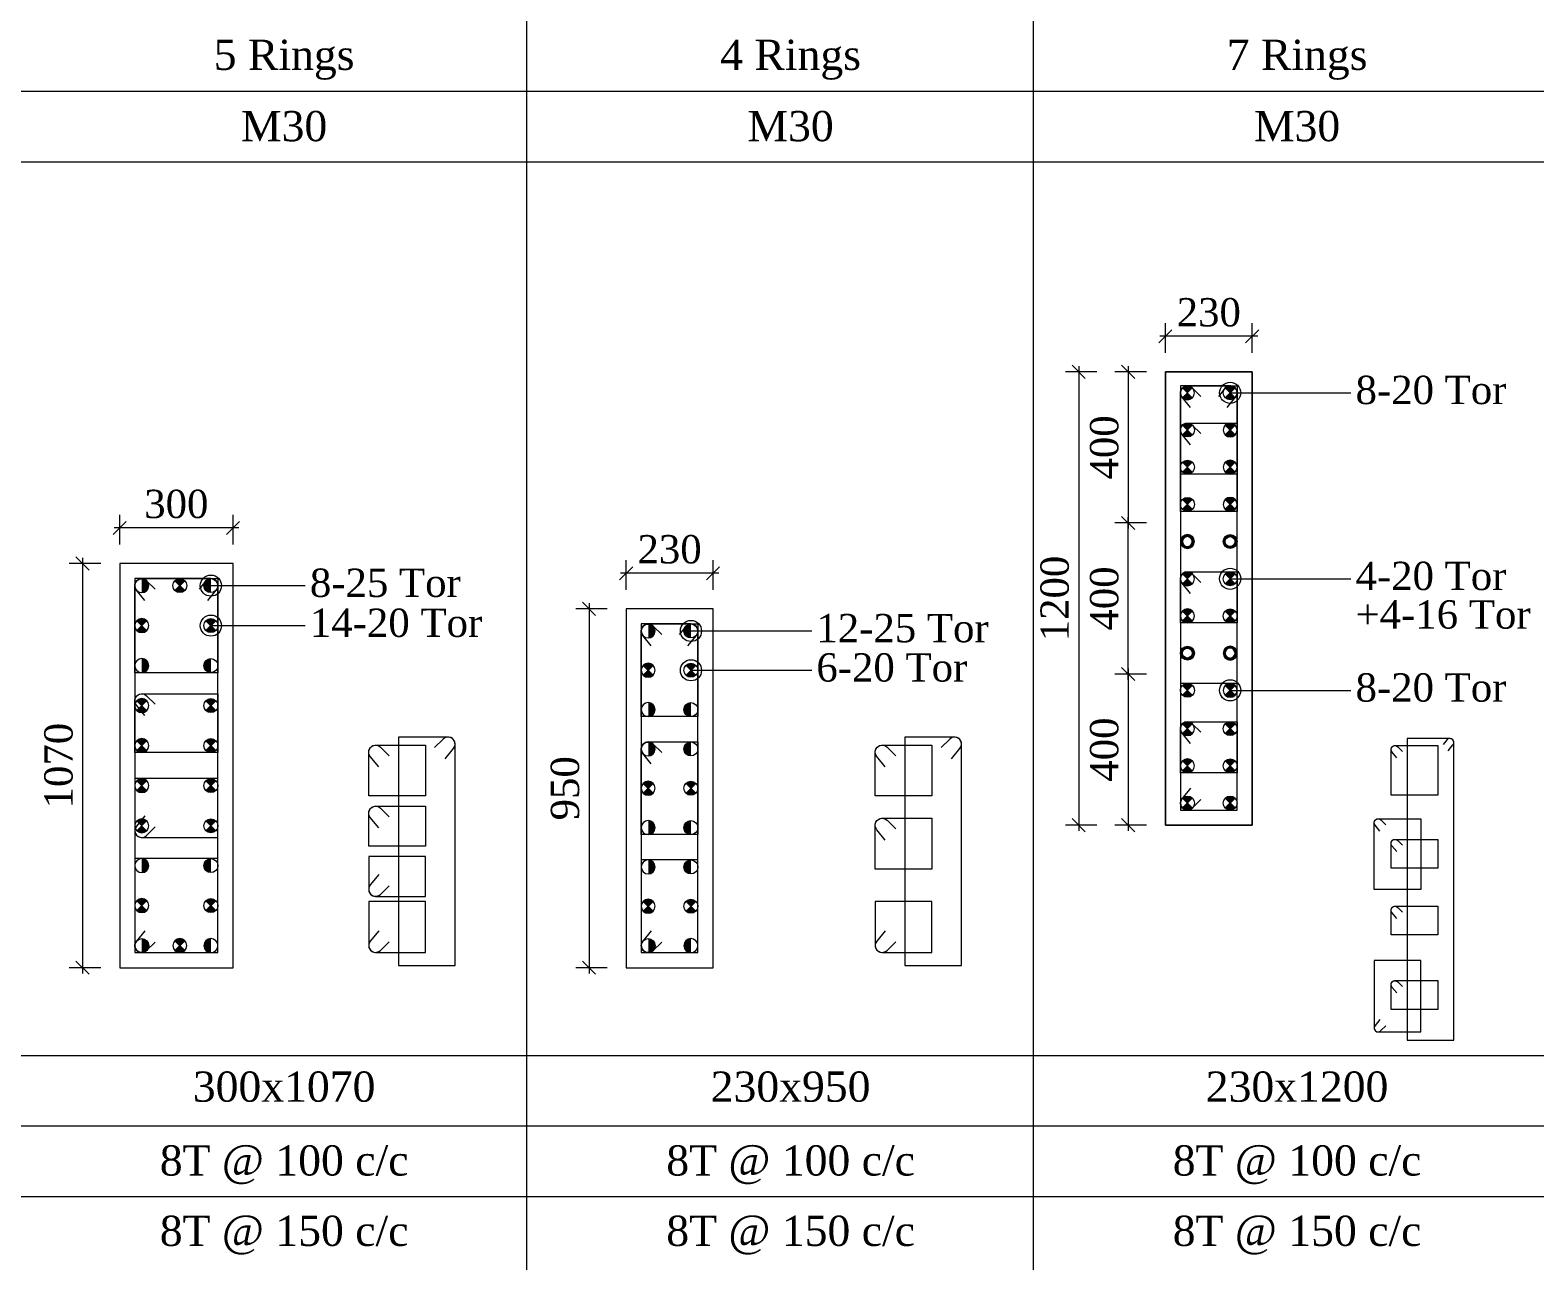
# Model space of a CAD drawing. Header units: metres. Extents: x 95882 to 260884, y 3603 to 81317.
# Drawn here: x 191392 to 195375, y 19697 to 22956 of the extents above; entities that cross this region are included whole.
import ezdxf
from ezdxf.enums import TextEntityAlignment as Align

# ---------------------------------------------------------------- set-up
doc = ezdxf.new("R2010")
doc.units = ezdxf.units.M
doc.header["$LTSCALE"] = 0.05
doc.header["$MEASUREMENT"] = 0
doc.header["$PDMODE"] = 34
doc.header["$PDSIZE"] = -2.5
doc.layers.get('0').update_dxf_attribs({"linetype": 'CONTINUOUS', "lineweight": 0})
doc.layers.get('DEFPOINTS').update_dxf_attribs({"linetype": 'CONTINUOUS'})
for name, color, linetype, lineweight in [('S-DIM-R', 7, 'CONTINUOUS', 9), ('S-SECTION', 5, 'CONTINUOUS', 5), ('S-SECTION MARK', 124, 'CONTINUOUS', 0), ('S-SHEET', 251, 'CONTINUOUS', 0), ('S-STEEL COL_DIA', 1, 'CONTINUOUS', 9), ('S-STEEL RING', 1, 'CONTINUOUS', 9), ('S-TEXT', 7, 'CONTINUOUS', 0), ('S-TEXT COL SIZE', 7, 'CONTINUOUS', 15), ('S-TEXT MIX', 1, 'CONTINUOUS', 15), ('S-TEXT RINGS', 7, 'CONTINUOUS', 15)]:
    doc.layers.add(name, color=color, linetype=linetype, lineweight=lineweight)
doc.styles.add('AAPL-ADRESS tahoma', font='tahoma.ttf')
doc.styles.add('S-ROMANS', font='times.ttf')
doc.styles.get("Standard").update_dxf_attribs({"font": 'times.ttf'})
doc.styles.add('TEXT', font='times.ttf')
doc.dimstyles.new('75mm', dxfattribs={"dimscale": 140, "dimtxt": 1, "dimasz": 0.35, "dimexe": 0.5, "dimexo": 1, "dimgap": 0.01, "dimtad": 0, "dimdec": 0, "dimzin": 12, "dimdsep": 46, "dimtxsty": 'AAPL-ADRESS tahoma', "dimblk": 'OBLIQUE', "dimcen": 0.35, "dimdle": 0.01, "dimse1": 1, "dimse2": 1, "dimclrd": 256, "dimclre": 256, "dimclrt": 256, "dimadec": 0, "dimazin": 3, "dimtfac": 1, "dimtdec": 0, "dimtmove": 1, "dimatfit": 3, "dimldrblk": 'DOTSMALL', "dimfxl": 1, "dimtolj": 1, "dimtzin": 0, "dimarcsym": 1})
doc.dimstyles.new('S_DIM', dxfattribs={"dimtxt": 75, "dimasz": 35, "dimexe": 35, "dimexo": 50, "dimgap": 25, "dimtad": 1, "dimdec": 0, "dimzin": 0, "dimdsep": 46, "dimtxsty": 'Standard', "dimblk": 'OBLIQUE', "dimcen": 0.09, "dimdle": 15, "dimclrd": 256, "dimclre": 256, "dimclrt": 256, "dimadec": 0, "dimazin": 0, "dimtfac": 1, "dimtdec": 0, "dimtofl": 0, "dimtmove": 0, "dimatfit": 3, "dimfxl": 1, "dimtolj": 1, "dimtzin": 0, "dimlwd": -1, "dimlwe": -1, "dimarcsym": 0})

# ---------------------------------------------------------------- blocks, each defined once
blk = doc.blocks.new('_Oblique')
at = {"color": 0, "linetype": 'ByBlock', "lineweight": -2}
blk.add_line((-0.5, -0.5), (0.5, 0.5), dxfattribs=at)
blk = doc.blocks.new('*D496')
at = {"layer": 'DEFPOINTS', "color": 0, "transparency": 16777216}
for p in [(192969.6, 21423.4, -0.1), (192871.3, 20473.4), (192969.6, 20473.4, -0.1)]:
    blk.add_point(p, dxfattribs=at)
at = {"layer": 'S-DIM-R', "transparency": 16777216}
for p, q in [((192871.3, 21438.4), (192871.3, 20458.4)), ((192919.6, 21423.4), (192836.3, 21423.4)), ((192919.6, 20473.4), (192836.3, 20473.4))]:
    blk.add_line(p, q, dxfattribs=at)
at = {"layer": 'S-DIM-R', "transparency": 16777216, "xscale": 35, "yscale": 35, "zscale": 35}
for p, rotation in [((192871.3, 21423.4), 90), ((192871.3, 20473.4), 270)]:
    blk.add_blockref('_Oblique', p, dxfattribs=dict(at, rotation=rotation))
at = {"layer": 'S-DIM-R', "transparency": 16777216, "insert": (192808.1, 20948.4), "char_height": 75, "attachment_point": 5, "rotation": 90}
blk.add_mtext('\\A1;950', dxfattribs=at)
blk = doc.blocks.new('*D497')
at = {"layer": 'DEFPOINTS', "color": 0, "transparency": 16777216}
for p in [(192969.6, 21517.5), (192969.6, 21423.4, 0), (193199.6, 21423.4, 0)]:
    blk.add_point(p, dxfattribs=at)
at = {"layer": 'S-DIM-R', "transparency": 16777216}
for p, q in [((192969.6, 21473.4), (192969.6, 21552.5)), ((193199.6, 21473.4), (193199.6, 21552.5)), ((193214.6, 21517.5), (192954.6, 21517.5))]:
    blk.add_line(p, q, dxfattribs=at)
at = {"layer": 'S-DIM-R', "transparency": 16777216, "xscale": 35, "yscale": 35, "zscale": 35, "rotation": 180}
blk.add_blockref('_Oblique', (192969.6, 21517.5), dxfattribs=at)
at = {"layer": 'S-DIM-R', "transparency": 16777216, "xscale": 35, "yscale": 35, "zscale": 35}
blk.add_blockref('_Oblique', (193199.6, 21517.5), dxfattribs=at)
at = {"layer": 'S-DIM-R', "transparency": 16777216, "insert": (193084.6, 21580.7), "char_height": 75, "attachment_point": 5}
blk.add_mtext('\\A1;230', dxfattribs=at)
blk = doc.blocks.new('*U6')
at = {"layer": 'S-STEEL COL_DIA'}
h = blk.add_hatch(color=256, dxfattribs=at)
h.dxf.hatch_style = 1
h.paths.add_polyline_path([(0, 18.5, 0.414214), (-18.5, 0, 0.414214), (0, -18.5)])
at = {"layer": 'S-STEEL COL_DIA', "lineweight": 5}
blk.add_circle((0, 0), 18.5, dxfattribs=at)
blk = doc.blocks.new('*U4')
at = {"layer": 'S-STEEL COL_DIA'}
h = blk.add_hatch(color=256, dxfattribs=at)
h.dxf.hatch_style = 1
h.paths.add_polyline_path([(0, 0), (0, -18.5, 0.198912), (13, -13)])
h.paths.add_polyline_path([(0, 0), (-13, -13, 0.198912), (0, -18.5)])
h.paths.add_polyline_path([(0, 18.5, 0.198912), (-13, 13), (0, 0)])
h.paths.add_polyline_path([(13, 13, 0.198912), (0, 18.5), (0, 0)])
at = {"layer": 'S-STEEL COL_DIA', "lineweight": 5}
for p, q in [((-13, 13), (13, -13)), ((13, 13), (-13, -13))]:
    blk.add_line(p, q, dxfattribs=at)
blk.add_circle((0, 0), 18.5, dxfattribs=at)
blk = doc.blocks.new('*D498')
at = {"layer": 'DEFPOINTS', "color": 0, "transparency": 16777216}
for p in [(194396.8, 21250.8, -0.1), (194298.5, 20850.8), (194396.8, 20850.8, -0.1)]:
    blk.add_point(p, dxfattribs=at)
at = {"layer": 'S-DIM-R', "transparency": 16777216}
for p, q in [((194346.8, 21250.8), (194263.5, 21250.8)), ((194298.5, 21265.8), (194298.5, 20835.8)), ((194346.8, 20850.8), (194263.5, 20850.8))]:
    blk.add_line(p, q, dxfattribs=at)
at = {"layer": 'S-DIM-R', "transparency": 16777216, "xscale": 35, "yscale": 35, "zscale": 35}
for p, rotation in [((194298.5, 21250.8), 90), ((194298.5, 20850.8), 270)]:
    blk.add_blockref('_Oblique', p, dxfattribs=dict(at, rotation=rotation))
at = {"layer": 'S-DIM-R', "transparency": 16777216, "insert": (194235.4, 21050.8), "char_height": 75, "attachment_point": 5, "rotation": 90}
blk.add_mtext('\\A1;400', dxfattribs=at)
blk = doc.blocks.new('*D499')
at = {"layer": 'DEFPOINTS', "color": 0, "transparency": 16777216}
for p in [(194396.8, 22145), (194396.8, 22050.8, 0), (194626.8, 22050.8, 0)]:
    blk.add_point(p, dxfattribs=at)
at = {"layer": 'S-DIM-R', "transparency": 16777216}
for p, q in [((194396.8, 22100.8), (194396.8, 22180)), ((194626.8, 22100.8), (194626.8, 22180)), ((194641.8, 22145), (194381.8, 22145))]:
    blk.add_line(p, q, dxfattribs=at)
at = {"layer": 'S-DIM-R', "transparency": 16777216, "xscale": 35, "yscale": 35, "zscale": 35, "rotation": 180}
blk.add_blockref('_Oblique', (194396.8, 22145), dxfattribs=at)
at = {"layer": 'S-DIM-R', "transparency": 16777216, "xscale": 35, "yscale": 35, "zscale": 35}
blk.add_blockref('_Oblique', (194626.8, 22145), dxfattribs=at)
at = {"layer": 'S-DIM-R', "transparency": 16777216, "insert": (194511.8, 22208.1), "char_height": 75, "attachment_point": 5}
blk.add_mtext('\\A1;230', dxfattribs=at)
blk = doc.blocks.new('*U5')
at = {"layer": 'S-STEEL COL_DIA'}
h = blk.add_hatch(color=256, dxfattribs=at)
h.dxf.hatch_style = 1
h.paths.add_polyline_path([(-18.5, 0, 1), (18.5, 0, 1)])
h.paths.add_polyline_path([(13, 0, -1), (-13, 0, -1)], flags=16)
at = {"layer": 'S-STEEL COL_DIA', "lineweight": 5}
for radius in [18.5, 13]:
    blk.add_circle((0, 0), radius, dxfattribs=at)
blk = doc.blocks.new('*D506')
at = {"layer": 'DEFPOINTS', "color": 0, "transparency": 16777216}
for p in [(194265.6, 22050.8, -0.1), (194167.4, 20850.8), (194265.6, 20850.8, -0.1)]:
    blk.add_point(p, dxfattribs=at)
at = {"layer": 'S-DIM-R', "transparency": 16777216}
for p, q in [((194215.6, 22050.8), (194132.4, 22050.8)), ((194167.4, 22065.8), (194167.4, 20835.8)), ((194215.6, 20850.8), (194132.4, 20850.8))]:
    blk.add_line(p, q, dxfattribs=at)
at = {"layer": 'S-DIM-R', "transparency": 16777216, "xscale": 35, "yscale": 35, "zscale": 35}
for p, rotation in [((194167.4, 22050.8), 90), ((194167.4, 20850.8), 270)]:
    blk.add_blockref('_Oblique', p, dxfattribs=dict(at, rotation=rotation))
at = {"layer": 'S-DIM-R', "transparency": 16777216, "insert": (194104.2, 21450.8), "char_height": 75, "attachment_point": 5, "rotation": 90}
blk.add_mtext('\\A1;1200', dxfattribs=at)
blk = doc.blocks.new('*D507')
at = {"layer": 'DEFPOINTS', "color": 0, "transparency": 16777216}
for p in [(194298.5, 21650.8), (194396.8, 21650.8, -0.1), (194396.8, 21250.8, -0.1)]:
    blk.add_point(p, dxfattribs=at)
at = {"layer": 'S-DIM-R', "transparency": 16777216}
for p, q in [((194346.8, 21650.8), (194263.5, 21650.8)), ((194298.5, 21235.8), (194298.5, 21665.8)), ((194346.8, 21250.8), (194263.5, 21250.8))]:
    blk.add_line(p, q, dxfattribs=at)
at = {"layer": 'S-DIM-R', "transparency": 16777216, "xscale": 35, "yscale": 35, "zscale": 35}
for p, rotation in [((194298.5, 21650.8), 90), ((194298.5, 21250.8), 270)]:
    blk.add_blockref('_Oblique', p, dxfattribs=dict(at, rotation=rotation))
at = {"layer": 'S-DIM-R', "transparency": 16777216, "insert": (194235.4, 21450.8), "char_height": 75, "attachment_point": 5, "rotation": 90}
blk.add_mtext('\\A1;400', dxfattribs=at)
blk = doc.blocks.new('*D508')
at = {"layer": 'DEFPOINTS', "color": 0, "transparency": 16777216}
for p in [(194396.8, 22050.8, -0.1), (194298.5, 21650.8), (194396.8, 21650.8, -0.1)]:
    blk.add_point(p, dxfattribs=at)
at = {"layer": 'S-DIM-R', "transparency": 16777216}
for p, q in [((194346.8, 22050.8), (194263.5, 22050.8)), ((194298.5, 22065.8), (194298.5, 21635.8)), ((194346.8, 21650.8), (194263.5, 21650.8))]:
    blk.add_line(p, q, dxfattribs=at)
at = {"layer": 'S-DIM-R', "transparency": 16777216, "xscale": 35, "yscale": 35, "zscale": 35}
for p, rotation in [((194298.5, 22050.8), 90), ((194298.5, 21650.8), 270)]:
    blk.add_blockref('_Oblique', p, dxfattribs=dict(at, rotation=rotation))
at = {"layer": 'S-DIM-R', "transparency": 16777216, "insert": (194235.4, 21850.8), "char_height": 75, "attachment_point": 5, "rotation": 90}
blk.add_mtext('\\A1;400', dxfattribs=at)
blk = doc.blocks.new('*D505')
at = {"layer": 'DEFPOINTS', "color": 0, "transparency": 16777216}
for p in [(191629, 21637.5), (191629, 21543.4, 0), (191929, 21543.4, 0)]:
    blk.add_point(p, dxfattribs=at)
at = {"layer": 'S-DIM-R', "transparency": 16777216}
for p, q in [((191629, 21593.4), (191629, 21672.5)), ((191929, 21593.4), (191929, 21672.5)), ((191944, 21637.5), (191614, 21637.5))]:
    blk.add_line(p, q, dxfattribs=at)
at = {"layer": 'S-DIM-R', "transparency": 16777216, "xscale": 35, "yscale": 35, "zscale": 35, "rotation": 180}
blk.add_blockref('_Oblique', (191629, 21637.5), dxfattribs=at)
at = {"layer": 'S-DIM-R', "transparency": 16777216, "xscale": 35, "yscale": 35, "zscale": 35}
blk.add_blockref('_Oblique', (191929, 21637.5), dxfattribs=at)
at = {"layer": 'S-DIM-R', "transparency": 16777216, "insert": (191779, 21700.7), "char_height": 75, "attachment_point": 5}
blk.add_mtext('\\A1;300', dxfattribs=at)
blk = doc.blocks.new('*D511')
at = {"layer": 'DEFPOINTS', "color": 0, "transparency": 16777216}
for p in [(191629, 21543.4, -0.1), (191530.7, 20473.4), (191629, 20473.4, -0.1)]:
    blk.add_point(p, dxfattribs=at)
at = {"layer": 'S-DIM-R', "transparency": 16777216}
for p, q in [((191530.7, 21558.4), (191530.7, 20458.4)), ((191579, 21543.4), (191495.7, 21543.4)), ((191579, 20473.4), (191495.7, 20473.4))]:
    blk.add_line(p, q, dxfattribs=at)
at = {"layer": 'S-DIM-R', "transparency": 16777216, "xscale": 35, "yscale": 35, "zscale": 35}
for p, rotation in [((191530.7, 21543.4), 90), ((191530.7, 20473.4), 270)]:
    blk.add_blockref('_Oblique', p, dxfattribs=dict(at, rotation=rotation))
at = {"layer": 'S-DIM-R', "transparency": 16777216, "insert": (191467.5, 21008.4), "char_height": 75, "attachment_point": 5, "rotation": 90}
blk.add_mtext('\\A1;1070', dxfattribs=at)

msp = doc.modelspace()

# ---------------------------------------------------------------- linework, layer by layer
at = {"layer": 'S-SECTION'}
for points, elevation in [([(194396.8, 20850.8), (194626.8, 20850.8), (194626.8, 22050.8), (194396.8, 22050.8)], 0.2), ([(194396.8, 20850.8), (194626.8, 20850.8), (194626.8, 22050.8), (194396.8, 22050.8)], 0.2), ([(194626.8, 20850.8), (194396.8, 20850.8), (194396.8, 22050.8), (194626.8, 22050.8)], 0.2), ([(191629, 20473.4), (191929, 20473.4), (191929, 21543.4), (191629, 21543.4)], 0.1), ([(192969.6, 20473.4), (193199.6, 20473.4), (193199.6, 21423.4), (192969.6, 21423.4)], 0.2)]:
    msp.add_lwpolyline(points, close=True, dxfattribs=dict(at, elevation=elevation))
at = {"layer": 'S-SHEET'}
for p, q in [((192706.1, 49003.5, 0.2), (192706.1, 9408.8, 0.2)), ((192706.1, 49003.5, 0.2), (192706.1, 9408.8, 0.2)), ((192706.1, 49003.5, 0.2), (192706.1, 9408.8, 0.2)), ((192706.1, 49003.5, 0.2), (192706.1, 9408.8, 0.2)), ((192706.1, 49003.5, 0.3), (192706.1, 9408.8, 0.2)), ((192706.1, 49003.5, 0.3), (192706.1, 9408.8, 0.2)), ((192706.1, 49003.5, 0.3), (192706.1, 9408.8, 0.2)), ((192706.1, 49003.5, 0.3), (192706.1, 9408.8, 0.2)), ((192706.1, 49003.5, 0.3), (192706.1, 9408.8, 0.2)), ((192706.1, 49003.5, 0.3), (192706.1, 9408.8, 0.2)), ((192706.1, 49003.5, 0.3), (192706.1, 9408.8, 0.2)), ((192706.1, 49003.5, 0.3), (192706.1, 9408.8, 0.2)), ((192706.1, 49003.5, 0.3), (192706.1, 9408.8, 0.2)), ((192706.1, 49003.5, 0.3), (192706.1, 9408.8, 0.2)), ((192706.1, 49003.5, 0.3), (192706.1, 9408.8, 0.2)), ((194046.7, 49003.5, 0.3), (194046.7, 9408.8, 0.2)), ((194046.7, 49003.5, 0.3), (194046.7, 9408.8, 0.2)), ((194046.7, 49003.5, 0.3), (194046.7, 9408.8, 0.2)), ((194046.7, 49003.5, 0.3), (194046.7, 9408.8, 0.2)), ((194046.7, 49003.5, 0.4), (194046.7, 9408.8, 0.3)), ((194046.7, 49003.5, 0.4), (194046.7, 9408.8, 0.3)), ((194046.7, 49003.5, 0.4), (194046.7, 9408.8, 0.3)), ((194046.7, 49003.5, 0.4), (194046.7, 9408.8, 0.3)), ((194046.7, 49003.5, 0.4), (194046.7, 9408.8, 0.3)), ((194046.7, 49003.5, 0.4), (194046.7, 9408.8, 0.3)), ((194046.7, 49003.5, 0.4), (194046.7, 9408.8, 0.3)), ((194046.7, 49003.5, 0.4), (194046.7, 9408.8, 0.3)), ((194046.7, 49003.5, 0.4), (194046.7, 9408.8, 0.3)), ((194046.7, 49003.5, 0.4), (194046.7, 9408.8, 0.3)), ((194046.7, 49003.5, 0.4), (194046.7, 9408.8, 0.3)), ((177084.5, 22793.6, 0), (198068.5, 22793.6, -0.1)), ((177084.5, 22607, 0), (198068.5, 22607, 0)), ((177084.5, 22607, 0), (198068.5, 22607, -0.1)), ((177084.5, 20240.5, 0), (198068.5, 20240.5, 0)), ((177084.5, 20054.4, 0), (198068.5, 20054.4, 0)), ((177084.5, 20054.4, 0), (198068.5, 20054.4, 0)), ((177084.5, 19867.3, 0), (198068.5, 19867.3, 0))]:
    msp.add_line(p, q, dxfattribs=at)
at = {"layer": 'S-STEEL RING'}
for points, elevation in [([(194560.1, 21956.3), (194582.6, 21983.7, 0.633211), (194568.3, 22013.9), (194436.8, 22013.9), (194436.8, 20890.8), (194586.8, 20890.8), (194586.8, 21995.4, 0.666768), (194555.3, 22008.5), (194537.5, 21985.9)], 0.2), ([(191862.4, 21445.9), (191884.8, 21473.2, 0.633211), (191870.5, 21503.4), (191669, 21503.4), (191669, 20513.4), (191889, 20513.4), (191889, 21484.9, 0.666768), (191857.5, 21498), (191839.7, 21475.4)], 0), ([(193133, 21325.9), (193155.4, 21353.2, 0.633211), (193141.1, 21383.4), (193009.6, 21383.4), (193009.6, 20513.4), (193159.6, 20513.4), (193159.6, 21364.9, 0.666768), (193128.1, 21378), (193110.3, 21355.4)], 0.2), ([(192490.2, 21026.5), (192512.6, 21053.9, 0.633211), (192498.4, 21084), (192366.8, 21084), (192366.8, 20479.3), (192516.8, 20479.3), (192516.8, 21065.6, 0.666768), (192485.4, 21078.7), (192462.5, 21056)], 0.1), ([(192490.2, 21026.5), (192512.6, 21053.9, 0.633211), (192498.4, 21084), (192366.8, 21084), (192366.8, 20479.3), (192516.8, 20479.3), (192516.8, 21065.6, 0.666768), (192485.4, 21078.7), (192462.5, 21056)], 0.2), ([(193830.8, 21026.5), (193853.2, 21053.9, 0.633211), (193839, 21084), (193707.4, 21084), (193707.4, 20479.3), (193857.4, 20479.3), (193857.4, 21065.6, 0.666768), (193826, 21078.7), (193803.1, 21056)], 0.3), ([(193830.8, 21026.5), (193853.2, 21053.9, 0.633211), (193839, 21084), (193707.4, 21084), (193707.4, 20479.3), (193857.4, 20479.3), (193857.4, 21065.6, 0.666768), (193826, 21078.7), (193803.1, 21056)], 0.4), ([(195145.3, 21047.7), (195157.9, 21063.1, 0.633211), (195149.9, 21080.1), (195036.5, 21080.1), (195036.5, 20281.3), (195160.3, 20281.3), (195160.3, 21069.7, 0.666768), (195142.6, 21077.1), (195132.6, 21064.3)], 0), ([(195145.3, 21047.7), (195157.9, 21063.1, 0.633211), (195149.9, 21080.1), (195036.5, 21080.1), (195036.5, 20281.3), (195160.3, 20281.3), (195160.3, 21069.7, 0.666768), (195142.6, 21077.1), (195132.6, 21064.3)], 0)]:
    msp.add_lwpolyline(points, format="xyb", dxfattribs=dict(at, elevation=elevation))
at = {"layer": 'S-STEEL RING', "color": 4}
for points, elevation in [([(194463.4, 21956.3), (194441, 21983.7, -0.633211), (194455.2, 22013.9), (194586.8, 22013.9), (194586.8, 21681.6), (194436.8, 21681.6), (194436.8, 21995.4, -0.666768), (194468.2, 22008.5), (194491, 21985.9)], 0.2), ([(194463.4, 20948.3), (194441, 20920.9, 0.633211), (194455.2, 20890.8), (194586.8, 20890.8), (194586.8, 21226.2), (194436.8, 21226.2), (194436.8, 20909.2, 0.666768), (194468.2, 20896.1), (194491, 20918.8)], 0.1), ([(194964.5, 20835.1), (194951.9, 20850.5, -0.633211), (194959.9, 20867.5), (195073.3, 20867.5), (195073.3, 20680.6), (194949.6, 20680.6), (194949.6, 20857.1, -0.666768), (194967.2, 20864.5), (194980.1, 20851.7)], 0.1), ([(194964.5, 20336), (194951.9, 20320.6, 0.633211), (194959.9, 20303.6), (195073.3, 20303.6), (195073.3, 20492.3), (194949.6, 20492.3), (194949.6, 20314, 0.666768), (194967.2, 20306.7), (194980.1, 20319.4)], 0)]:
    msp.add_lwpolyline(points, format="xyb", dxfattribs=dict(at, elevation=elevation))
at = {"layer": 'S-STEEL RING', "color": 3}
for points, elevation in [([(194463.4, 21857.9), (194441, 21885.2, -0.633211), (194455.2, 21915.4), (194586.8, 21915.4), (194586.8, 21780), (194436.8, 21780), (194436.8, 21896.9, -0.666768), (194468.2, 21910), (194491, 21887.4)], 0.2), ([(194463.4, 21464), (194441, 21491.4, -0.633211), (194455.2, 21521.5), (194586.8, 21521.5), (194586.8, 21386.2), (194436.8, 21386.2), (194436.8, 21503.1, -0.666768), (194468.2, 21516.2), (194491, 21493.5)], 0.2), ([(191695.6, 21445.9), (191673.2, 21473.2, -0.633211), (191687.4, 21503.4), (191889, 21503.4), (191889, 21254.4), (191669, 21254.4), (191669, 21484.9, -0.666768), (191700.4, 21498), (191723.3, 21475.4)], 0), ([(193036.2, 21325.9), (193013.8, 21353.2, -0.633211), (193028, 21383.4), (193159.6, 21383.4), (193159.6, 21138), (193009.6, 21138), (193009.6, 21364.9, -0.666768), (193041, 21378), (193063.9, 21355.4)], 0.2), ([(191695.6, 21141.2), (191673.2, 21168.5, -0.633211), (191687.4, 21198.7), (191889, 21198.7), (191889, 21042.9), (191669, 21042.9), (191669, 21180.2, -0.666768), (191700.4, 21193.3), (191723.3, 21170.7)], 0), ([(194463.4, 21067.1), (194441, 21094.5, -0.633211), (194455.2, 21124.6), (194586.8, 21124.6), (194586.8, 20989.3), (194436.8, 20989.3), (194436.8, 21106.2, -0.666768), (194468.2, 21119.3), (194491, 21096.6)], 0.2), ([(193036.2, 21013.4), (193013.8, 21040.8, -0.633211), (193028, 21071), (193159.6, 21071), (193159.6, 20825.6), (193009.6, 20825.6), (193009.6, 21052.5, -0.666768), (193041, 21065.6), (193063.9, 21043)], 0.2), ([(192314.7, 21005.2), (192292.3, 21032.5, -0.633211), (192306.6, 21062.7), (192438.1, 21062.7), (192438.1, 20928.2), (192288.1, 20928.2), (192288.1, 21044.2, -0.666768), (192319.5, 21057.3), (192342.4, 21034.7)], 0.1), ([(193655.3, 21005.2), (193632.9, 21032.5, -0.633211), (193647.1, 21062.7), (193778.7, 21062.7), (193778.7, 20928.2), (193628.7, 20928.2), (193628.7, 21044.2, -0.666768), (193660.1, 21057.3), (193683, 21034.7)], 0.3), ([(195009.1, 21029.2), (194996.5, 21044.6, -0.633211), (195004.5, 21061.5), (195117.9, 21061.5), (195117.9, 20929.9), (194994.2, 20929.9), (194994.2, 21051.1, -0.666768), (195011.8, 21058.5), (195024.7, 21045.8)], 0), ([(191695.6, 20875.6), (191673.2, 20848.2, 0.633211), (191687.4, 20818), (191889, 20818), (191889, 20973.9), (191669, 20973.9), (191669, 20836.5, 0.666768), (191700.4, 20823.4), (191723.3, 20846)], 0), ([(192314.7, 20843.5), (192292.3, 20870.9, -0.633211), (192306.6, 20901), (192438.1, 20901), (192438.1, 20795.1), (192288.1, 20795.1), (192288.1, 20882.6, -0.666768), (192319.5, 20895.7), (192342.4, 20873)], 0.1), ([(193655.3, 20811.4), (193632.9, 20838.8, -0.633211), (193647.1, 20868.9), (193778.7, 20868.9), (193778.7, 20734.4), (193628.7, 20734.4), (193628.7, 20850.5, -0.666768), (193660.1, 20863.6), (193683, 20840.9)], 0.3), ([(195009.1, 20780.8), (194996.5, 20796.2, -0.633211), (195004.5, 20813.2), (195117.9, 20813.2), (195117.9, 20737.1), (194994.2, 20737.1), (194994.2, 20802.8, -0.666768), (195011.8, 20810.2), (195024.7, 20797.4)], 0.1), ([(191695.6, 20570.9), (191673.2, 20543.5, 0.633211), (191687.4, 20513.4), (191889, 20513.4), (191889, 20762.3), (191669, 20762.3), (191669, 20531.8, 0.666768), (191700.4, 20518.7), (191723.3, 20541.4)], 0), ([(192314.7, 20719.8), (192292.3, 20692.4, 0.633211), (192306.6, 20662.3), (192438.1, 20662.3), (192438.1, 20768.2), (192288.1, 20768.2), (192288.1, 20680.7, 0.666768), (192319.5, 20667.6), (192342.4, 20690.3)], 0.1), ([(193036.2, 20570.9), (193013.8, 20543.5, 0.633211), (193028, 20513.4), (193159.6, 20513.4), (193159.6, 20758.8), (193009.6, 20758.8), (193009.6, 20531.8, 0.666768), (193041, 20518.7), (193063.9, 20541.4)], 0.2), ([(192314.7, 20571.4), (192292.3, 20544, 0.633211), (192306.6, 20513.9), (192438.1, 20513.9), (192438.1, 20648.3), (192288.1, 20648.3), (192288.1, 20532.3, 0.666768), (192319.5, 20519.2), (192342.4, 20541.9)], 0.1), ([(193655.3, 20571.4), (193632.9, 20544, 0.633211), (193647.1, 20513.9), (193778.7, 20513.9), (193778.7, 20648.3), (193628.7, 20648.3), (193628.7, 20532.3, 0.666768), (193660.1, 20519.2), (193683, 20541.9)], 0.3), ([(195009.1, 20603.8), (194996.5, 20619.2, -0.633211), (195004.5, 20636.1), (195117.9, 20636.1), (195117.9, 20560), (194994.2, 20560), (194994.2, 20625.7, -0.666768), (195011.8, 20633.1), (195024.7, 20620.4)], 0.1), ([(195009.1, 20406.8), (194996.5, 20422.2, -0.633211), (195004.5, 20439.1), (195117.9, 20439.1), (195117.9, 20363), (194994.2, 20363), (194994.2, 20428.7, -0.666768), (195011.8, 20436.1), (195024.7, 20423.4)], 0.1)]:
    msp.add_lwpolyline(points, format="xyb", dxfattribs=dict(at, elevation=elevation))

# ---------------------------------------------------------------- block references
at = {"layer": 'S-STEEL COL_DIA', "xscale": -1}
for name, p in [('*U4', (194455.2, 21995.4, 0.1)), ('*U5', (194455.2, 21601.6, 0.1)), ('*U4', (194455.2, 21503.1, 0.1)), ('*U6', (191687.4, 21484.9, 0)), ('*U4', (191687.4, 21379, 0)), ('*U4', (194455.2, 21404.6, 0.1)), ('*U6', (193028, 21364.9, 0.2)), ('*U6', (191687.4, 21273.1, 0)), ('*U4', (193028, 21260.8, 0.2)), ('*U4', (191687.4, 21167.2, 0)), ('*U6', (193028, 21156.6, 0.2)), ('*U4', (194455.2, 21106.2, 0.1)), ('*U4', (191687.4, 21061.3, 0)), ('*U6', (193028, 21052.5, 0.2)), ('*U4', (194455.2, 21007.7, 0.1)), ('*U4', (191687.4, 20955.4, 0)), ('*U4', (193028, 20948.4, 0.2)), ('*U4', (191687.4, 20849.1, 0)), ('*U6', (193028, 20844.2, 0.2)), ('*U6', (191687.4, 20743.6, 0)), ('*U6', (193028, 20740.1, 0.2)), ('*U4', (191687.4, 20637.7, 0)), ('*U4', (193028, 20636, 0.2))]:
    msp.add_blockref(name, p, dxfattribs=at)
at = {"layer": 'S-STEEL COL_DIA'}
for name, p in [('*U4', (194568.3, 21995.4, 0.1)), ('*U5', (194568.3, 21601.6, 0.1)), ('*U4', (194568.3, 21503.1, 0.1)), ('*U4', (191788.2, 21484.9, 0)), ('*U6', (191870.5, 21484.9, 0)), ('*U4', (191870.5, 21379, 0)), ('*U4', (194568.3, 21404.6, 0.1)), ('*U6', (193141.1, 21364.9, 0.2)), ('*U6', (191870.5, 21273.1, 0)), ('*U4', (193141.1, 21260.8, 0.2)), ('*U4', (191870.5, 21167.2, 0)), ('*U6', (193141.1, 21156.6, 0.2)), ('*U4', (194568.3, 21106.2, 0.1)), ('*U4', (191870.5, 21061.3, 0)), ('*U6', (193141.1, 21052.5, 0.2)), ('*U4', (194568.3, 21007.7, 0.1)), ('*U4', (191870.5, 20955.4, 0)), ('*U4', (193141.1, 20948.4, 0.2)), ('*U4', (194568.3, 20909.2, 0.1)), ('*U4', (191870.5, 20849.1, 0)), ('*U6', (193141.1, 20844.2, 0.2)), ('*U6', (191870.5, 20743.6, 0)), ('*U6', (193141.1, 20740.1, 0.2)), ('*U4', (191870.5, 20637.7, 0)), ('*U4', (193141.1, 20636, 0.2))]:
    msp.add_blockref(name, p, dxfattribs=at)
at = {"layer": 'S-STEEL COL_DIA', "rotation": 180}
for name, p in [('*U4', (194455.2, 21896.9, 0.1)), ('*U4', (194455.2, 21798.5, 0.1)), ('*U4', (194455.2, 21700, 0.1)), ('*U5', (194455.2, 21306.2, 0.1)), ('*U4', (194455.2, 21207.7, 0.1)), ('*U4', (194455.2, 20909.2, 0.1)), ('*U6', (191687.4, 20531.8, 0)), ('*U6', (193028, 20531.8, 0.2))]:
    msp.add_blockref(name, p, dxfattribs=at)
at = {"layer": 'S-STEEL COL_DIA', "xscale": -1, "rotation": 180}
for name, p in [('*U4', (194568.3, 21896.9, 0.1)), ('*U4', (194568.3, 21798.5, 0.1)), ('*U4', (194568.3, 21700, 0.1)), ('*U5', (194568.3, 21306.2, 0.1)), ('*U4', (194568.3, 21207.7, 0.1)), ('*U4', (191788.2, 20531.8, 0)), ('*U6', (191870.5, 20531.8, 0)), ('*U6', (193141.1, 20531.8, 0.2))]:
    msp.add_blockref(name, p, dxfattribs=at)

# ---------------------------------------------------------------- texts
at = {"layer": 'S-TEXT', "color": 7, "style": 'TEXT'}
for s, p in [('8-20 Tor ', (194900.2, 21965.5, 0.1)), ('4-20 Tor ', (194900.2, 21473.2, 0.1)), ('8-25 Tor ', (192132.5, 21455, 0)), ('+4-16 Tor ', (194900.2, 21371.1, 0.1)), ('14-20 Tor ', (192132.5, 21349.1, 0)), ('12-25 Tor ', (193473.1, 21335, 0.2)), ('6-20 Tor ', (193473.1, 21230.9, 0.2)), ('8-20 Tor ', (194900.2, 21177.8, 0.1))]:
    msp.add_text(s, height=75, dxfattribs=at).set_placement(p)
at = {"layer": 'S-TEXT COL SIZE', "color": 6, "style": 'S-ROMANS'}
msp.add_text('300x1070', height=80, dxfattribs=at).set_placement((192064.3, 20158.6, 0), align=Align.MIDDLE_CENTER)
at = {"layer": 'S-TEXT COL SIZE', "color": 5, "style": 'S-ROMANS'}
for s, p in [('230x950', (193404.9, 20158.6, 0.2)), ('230x1200', (194745.5, 20158.6, 0.2))]:
    msp.add_text(s, height=80, dxfattribs=at).set_placement(p, align=Align.MIDDLE_CENTER)
at = {"layer": 'S-TEXT MIX', "style": 'S-ROMANS'}
for p in [(192064.3, 22701.5, 0), (193404.9, 22701.5, 0.2), (194745.5, 22701.5, 0.2)]:
    msp.add_text('M30', height=80, dxfattribs=at).set_placement(p, align=Align.MIDDLE_CENTER)
at = {"layer": 'S-TEXT RINGS', "style": 'S-ROMANS'}
for s, p in [('5 Rings', (192064.3, 22890.3, 0)), ('4 Rings', (193404.9, 22890.3, 0.2)), ('7 Rings', (194745.5, 22890.3, 0.2)), ('8T @ 100 c/c', (192064.3, 19963.1, 0)), ('8T @ 100 c/c', (193404.9, 19963.1, 0.2)), ('8T @ 100 c/c', (194745.5, 19963.1, 0.2)), ('8T @ 150 c/c', (192064.3, 19776.8, 0)), ('8T @ 150 c/c', (193404.9, 19776.8, 0.2)), ('8T @ 150 c/c', (194745.5, 19776.8, 0.2))]:
    msp.add_text(s, height=80, dxfattribs=at).set_placement(p, align=Align.MIDDLE_CENTER)

# ---------------------------------------------------------------- dimensions: what is measured, and where the dimension line sits
at = {"layer": 'S-DIM-R'}
for base, p1, p2, picture, middle in [((194396.8, 22145, 0.2), (194626.8, 22050.8, 0.2), (194396.8, 22050.8, 0.2), '*D499', (194511.8, 22208.1, 0.2)), ((191629, 21637.5, 0.1), (191929, 21543.4, 0.1), (191629, 21543.4, 0.1), '*D505', (191779, 21700.7, 0.1)), ((192969.6, 21517.5, 0.2), (193199.6, 21423.4, 0.2), (192969.6, 21423.4, 0.2), '*D497', (193084.6, 21580.7, 0.2))]:
    dim = msp.add_linear_dim(base=base, p1=p1, p2=p2, dimstyle='S_DIM', dxfattribs=at)
    dim.commit()
    dim.dimension.update_dxf_attribs({"geometry": picture, "text_midpoint": middle})
for base, p1, p2, angle, picture, middle in [((194167.4, 20850.8, 0.2), (194265.6, 22050.8, 0.2), (194265.6, 20850.8, 0.2), 90, '*D506', (194104.2, 21450.8, 0.2)), ((194298.5, 21650.8, 0.2), (194396.8, 22050.8, 0.2), (194396.8, 21650.8, 0.2), 90, '*D508', (194235.4, 21850.8, 0.2)), ((194298.5, 21650.8, 0.2), (194396.8, 21250.8, 0.2), (194396.8, 21650.8, 0.2), 270, '*D507', (194235.4, 21450.8, 0.2)), ((191530.7, 20473.4, 0.1), (191629, 21543.4, 0.1), (191629, 20473.4, 0.1), 90, '*D511', (191467.5, 21008.4, 0.1)), ((192871.3, 20473.4, 0.3), (192969.6, 21423.4, 0.2), (192969.6, 20473.4, 0.2), 90, '*D496', (192808.1, 20948.4, 0.3)), ((194298.5, 20850.8, 0.2), (194396.8, 21250.8, 0.2), (194396.8, 20850.8, 0.2), 90, '*D498', (194235.4, 21050.8, 0.2))]:
    dim = msp.add_linear_dim(base=base, p1=p1, p2=p2, angle=angle, dimstyle='S_DIM', dxfattribs=at)
    dim.commit()
    dim.dimension.update_dxf_attribs({"geometry": picture, "text_midpoint": middle})

# ---------------------------------------------------------------- leaders
at = {"layer": 'S-SECTION MARK', "linetype": 'ByBlock'}
for points in [[(194568.3, 21995.4, 0.2), (194888, 21995.4, 0.2)], [(191870.5, 21484.9, 0.1), (192120.2, 21484.9, 0.1)], [(194568.3, 21503.1, 0.2), (194888, 21503.1, 0.2)], [(191870.5, 21379, 0), (192120.2, 21379, 0)], [(193141.1, 21364.9, 0.2), (193460.8, 21364.9, 0.2)], [(193141.1, 21260.8, 0.2), (193460.8, 21260.8, 0.2)], [(194568.3, 21207.7, 0.2), (194888, 21207.7, 0.2)]]:
    msp.add_leader(points, dimstyle='75mm', override={"dimasz": 0.4, "dimldrblk": 'Origin', "dimfxlon": 1, "dimlwd": 0}, dxfattribs=at)

doc.saveas('drawing.dxf')
